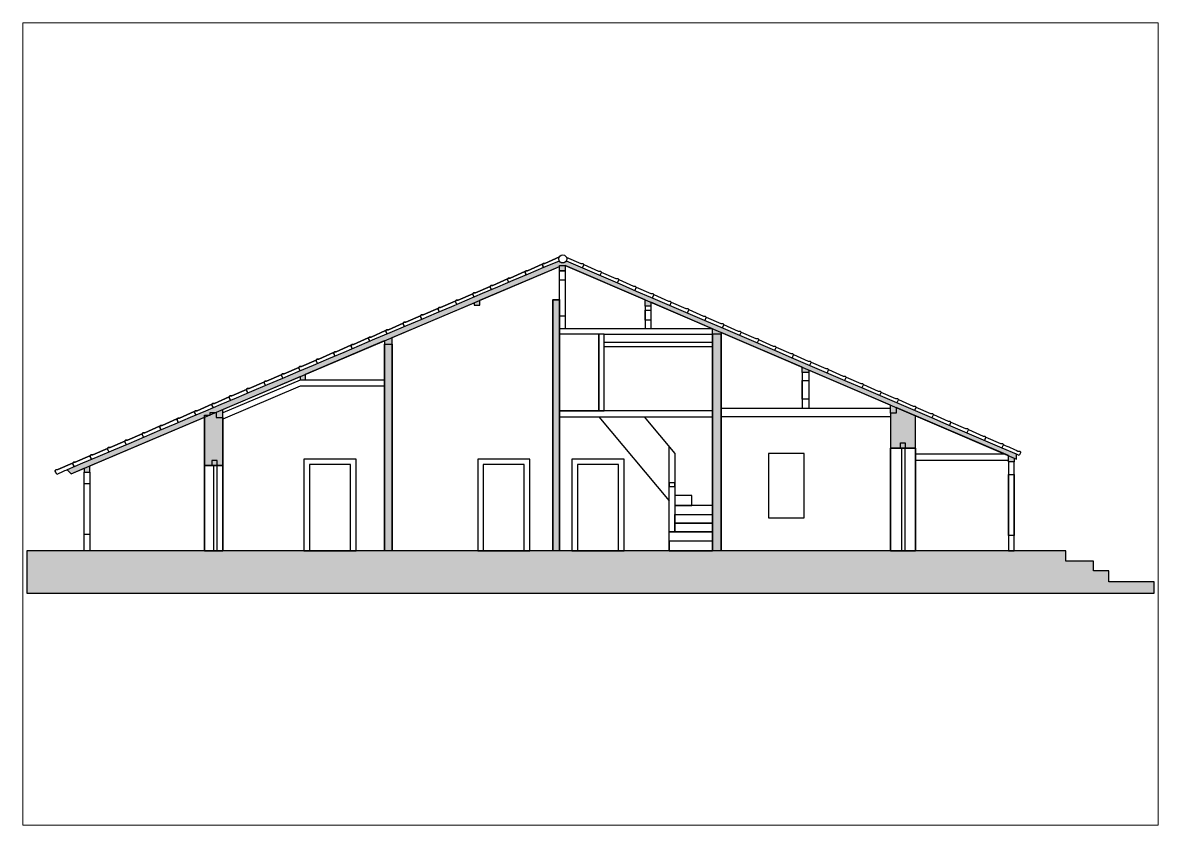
# Paper-space layout 'Layout2' of a CAD drawing. Header units: millimetres. Extents: x 30 to 267, y 21 to 189.
# The model-space entities are those that its viewports show. They can reach past a viewport. Long polylines and large blocks are cut down to what shows.
import ezdxf

# ---------------------------------------------------------------- set-up
doc = ezdxf.new("R2010")
doc.units = ezdxf.units.MM
doc.layers.get('0').update_dxf_attribs({"color": 250, "lineweight": 25})
for name, color, linetype, lineweight in [('A-ALV-___-___-EXI', 250, 'Continuous', 35), ('A-BAS-___-___-EXI', 250, 'Continuous', 25), ('A-COB-___-___-EXI', 250, 'Continuous', 25), ('A-ESC-___-___-EXI', 250, 'Continuous', 25), ('A-JAN-___-___-EXI', 250, 'Continuous', 25), ('A-PIL-___-___-EXI', 250, 'Continuous', 25), ('A-POR-___-___-EXI', 250, 'Continuous', 25)]:
    doc.layers.add(name, color=color, linetype=linetype, lineweight=lineweight)

msp = doc.modelspace()

# ---------------------------------------------------------------- hatches: boundary and pattern name
at = {"layer": 'A-ALV-___-___-EXI'}
h = msp.add_hatch(color=11, dxfattribs=at)
h.paths.add_polyline_path([(-16953, -10697), (-16953, -6317), (-17109, -6317), (-17109, -10697)])
h.paths.add_polyline_path([(-9973, -10697), (-9973, -6108), (-10157, -6108), (-10157, -10697)])
h.paths.add_polyline_path([(-13541, -10697), (-13401, -10697), (-13401, -5375), (-13541, -5375), (-13541, -10045)])
h.paths.add_polyline_path([(-20541, -8886), (-20541, -7874), (-20681, -7874), (-20681, -7766), (-20811, -7766), (-20811, -7824), (-20928, -7824), (-20928, -8886), (-20773, -8886), (-20773, -8782), (-20661, -8782), (-20661, -8886)])
h.paths.add_polyline_path([(-6267, -8520), (-6174, -8520), (-6173, -8410), (-6072, -8410), (-6072, -8520), (-5851, -8520), (-5851, -7837), (-6267, -7658), (-6267, -7777), (-6384, -7777), (-6384, -8520)])
at = {"layer": 'A-BAS-___-___-EXI', "true_color": 0xcb9898}
msp.add_hatch(color=253, dxfattribs=at).paths.add_polyline_path([(-794, -11597), (-794, -11356), (-1758, -11356), (-1758, -11120), (-2078, -11120), (-2078, -10916), (-2667, -10916), (-2667, -10697), (-24695, -10697), (-24695, -11597), (-4098, -11597)])
at = {"layer": 'A-COB-___-___-EXI', "true_color": 0xc19a82}
h = msp.add_hatch(color=33, dxfattribs=at)
h.paths.add_polyline_path([(-23756, -9063), (-23481, -8947), (-23481, -9030), (-23362, -9030), (-23362, -8896), (-20928, -7863), (-20928, -7824), (-20811, -7824), (-20811, -7766), (-20681, -7766), (-20681, -7874), (-20541, -7874), (-20541, -7699), (-18898, -7001), (-18898, -7077), (-18789, -7077), (-18789, -6955), (-17109, -6242), (-17109, -6317), (-16953, -6317), (-16953, -6176), (-15214, -5438), (-15214, -5487), (-15094, -5487), (-15094, -5386), (-13401, -4668), (-13401, -4759), (-13283, -4759), (-13283, -4650), (-11588, -5377), (-11588, -5510), (-11466, -5510), (-11466, -5429), (-10157, -5990), (-10157, -6108), (-9973, -6108), (-9973, -6069), (-8258, -6804), (-8258, -6916), (-8113, -6916), (-8113, -6867), (-6384, -7608), (-6384, -7777), (-6267, -7777), (-6267, -7658), (-3883, -8680), (-3883, -8812), (-3763, -8812), (-3763, -8732), (-3715, -8752), (-3715, -8649), (-13257, -4558), (-13275, -4574), (-13295, -4587), (-13309, -4592), (-13323, -4594), (-13344, -4594), (-13356, -4592), (-13367, -4588), (-13384, -4580), (-13394, -4573), (-13401, -4566), (-13412, -4554), (-23839, -8980)])
h.paths.add_polyline_path([(-20773, -8886), (-20661, -8886), (-20661, -8782), (-20773, -8782)])
h.paths.add_polyline_path([(-6072, -8520), (-6072, -8410), (-6173, -8410), (-6173, -8520)])

# ---------------------------------------------------------------- linework, layer by layer
at = {"layer": 'A-ALV-___-___-EXI'}
for p, q in [((-10157, -6108), (-10157, -10697)), ((-9973, -10697), (-9973, -6108)), ((-17109, -6317), (-17109, -10697)), ((-16953, -10697), (-16953, -6317)), ((-20541, -8886), (-20541, -7874)), ((-20661, -8886), (-20541, -8886))]:
    msp.add_line(p, q, dxfattribs=at)
for points in [[(-13401, -10697), (-13401, -5375), (-13541, -5375), (-13541, -10697)], [(-20928, -7863), (-20928, -8886), (-20773, -8886)]]:
    msp.add_lwpolyline(points, dxfattribs=at)
for points in [[(-5851, -8520), (-5851, -10697), (-6384, -10697), (-6384, -8520)], [(-20541, -8886), (-20541, -10697), (-20928, -10697), (-20928, -8886)]]:
    msp.add_lwpolyline(points, close=True, dxfattribs=at)
at = {"layer": 'A-BAS-___-___-EXI'}
msp.add_lwpolyline([(-1758, -11356), (-1758, -11120), (-2078, -11120), (-2078, -10916), (-2667, -10916), (-2667, -10697), (-6289, -10697), (-18229, -10697), (-18429, -10697), (-24695, -10697), (-24695, -11597), (-4098, -11597), (-794, -11597), (-794, -11356), (-1758, -11356), (-1758, -11120), (-2078, -11120), (-2078, -10916), (-2418, -10916)], dxfattribs=at)
at = {"layer": 'A-COB-___-___-EXI'}
for p, q in [((-10157, -5990), (-13401, -5990)), ((-20541, -7699), (-18898, -7001)), ((-18898, -7001), (-18898, -7077)), ((-20541, -7874), (-20541, -7699)), ((-9973, -7676), (-6384, -7676)), ((-6384, -7859), (-9973, -7859)), ((-5851, -8640), (-3977, -8640)), ((-3883, -8780), (-5851, -8780))]:
    msp.add_line(p, q, dxfattribs=at)
for points in [[(-13399, -4466), (-13710, -4604), (-13750, -4604), (-13764, -4618), (-13764, -4638), (-13738, -4697), (-13764, -4638), (-13764, -4618), (-13750, -4604), (-13710, -4604)], [(-14137, -4779), (-14448, -4916), (-14488, -4916), (-14502, -4930), (-14502, -4950), (-14476, -5010), (-14502, -4950), (-14502, -4930), (-14488, -4916), (-14448, -4916)], [(-13768, -4622), (-14079, -4760), (-14119, -4760), (-14133, -4774), (-14133, -4794), (-14107, -4853), (-14133, -4794), (-14133, -4774), (-14119, -4760), (-14079, -4760)], [(-13283, -4759), (-13283, -5990), (-13401, -5990), (-13401, -4759)], [(-14506, -4935), (-14817, -5072), (-14857, -5072), (-14871, -5087), (-14871, -5107), (-14844, -5166), (-14871, -5107), (-14871, -5087), (-14857, -5072), (-14817, -5072)], [(-13401, -5721), (-13401, -4956), (-13283, -4956), (-13283, -5721)], [(-15243, -5247), (-15554, -5385), (-15594, -5385), (-15608, -5399), (-15608, -5419), (-15582, -5478), (-15608, -5419), (-15608, -5399), (-15594, -5385), (-15554, -5385)], [(-14874, -5091), (-15185, -5229), (-15225, -5229), (-15239, -5243), (-15239, -5263), (-15213, -5322), (-15239, -5263), (-15239, -5243), (-15225, -5229), (-15185, -5229)], [(-15612, -5403), (-15923, -5541), (-15963, -5541), (-15977, -5555), (-15977, -5575), (-15951, -5634), (-15977, -5575), (-15977, -5555), (-15963, -5541), (-15923, -5541)], [(-16350, -5716), (-16661, -5853), (-16701, -5853), (-16715, -5868), (-16715, -5888), (-16689, -5947), (-16715, -5888), (-16715, -5868), (-16701, -5853), (-16661, -5853)], [(-15981, -5560), (-16292, -5697), (-16332, -5697), (-16346, -5711), (-16346, -5731), (-16320, -5791), (-16346, -5731), (-16346, -5711), (-16332, -5697), (-16292, -5697)], [(-11588, -5805), (-11588, -5598), (-11466, -5598), (-11466, -5805)], [(-16719, -5872), (-17030, -6010), (-17070, -6010), (-17084, -6024), (-17084, -6044), (-17057, -6103), (-17084, -6044), (-17084, -6024), (-17070, -6010), (-17030, -6010)], [(-17456, -6184), (-17767, -6322), (-17807, -6322), (-17821, -6336), (-17821, -6356), (-17795, -6415), (-17821, -6356), (-17821, -6336), (-17807, -6322), (-17767, -6322)], [(-17088, -6028), (-17398, -6166), (-17438, -6166), (-17453, -6180), (-17453, -6200), (-17426, -6259), (-17453, -6200), (-17453, -6180), (-17438, -6166), (-17398, -6166)], [(-13401, -6108), (-13401, -7731), (-12566, -7731), (-12566, -6108)], [(-18194, -6497), (-18505, -6634), (-18545, -6634), (-18559, -6649), (-18559, -6669), (-18533, -6728), (-18559, -6669), (-18559, -6649), (-18545, -6634), (-18505, -6634)], [(-17825, -6341), (-18136, -6478), (-18176, -6478), (-18190, -6492), (-18190, -6512), (-18164, -6572), (-18190, -6512), (-18190, -6492), (-18176, -6478), (-18136, -6478)], [(-10157, -6277), (-10157, -6376), (-12453, -6376), (-12453, -6277)], [(-18563, -6653), (-18874, -6791), (-18914, -6791), (-18928, -6805), (-18928, -6825), (-18902, -6884), (-18928, -6825), (-18928, -6805), (-18914, -6791), (-18874, -6791)], [(-19301, -6965), (-19612, -7103), (-19652, -7103), (-19666, -7117), (-19666, -7137), (-19639, -7196), (-19666, -7137), (-19666, -7117), (-19652, -7103), (-19612, -7103)], [(-18932, -6809), (-19243, -6947), (-19283, -6947), (-19297, -6961), (-19297, -6981), (-19271, -7040), (-19297, -6981), (-19297, -6961), (-19283, -6947), (-19243, -6947)], [(-19669, -7122), (-19980, -7259), (-20020, -7259), (-20035, -7273), (-20035, -7293), (-20008, -7353), (-20035, -7293), (-20035, -7273), (-20020, -7259), (-19980, -7259)], [(-8258, -7480), (-8258, -7084), (-8113, -7084), (-8113, -7480)], [(-20407, -7434), (-20718, -7572), (-20758, -7572), (-20772, -7586), (-20772, -7606), (-20746, -7665), (-20772, -7606), (-20772, -7586), (-20758, -7572), (-20718, -7572)], [(-20038, -7278), (-20349, -7415), (-20389, -7415), (-20403, -7430), (-20403, -7450), (-20377, -7509), (-20403, -7450), (-20403, -7430), (-20389, -7415), (-20349, -7415)], [(-20776, -7590), (-21087, -7728), (-21127, -7728), (-21141, -7742), (-21141, -7762), (-21115, -7821), (-21141, -7762), (-21141, -7742), (-21127, -7728), (-21087, -7728)], [(-21514, -7903), (-21825, -8040), (-21865, -8040), (-21879, -8054), (-21879, -8074), (-21853, -8134), (-21879, -8074), (-21879, -8054), (-21865, -8040), (-21825, -8040)], [(-21145, -7746), (-21456, -7884), (-21496, -7884), (-21510, -7898), (-21510, -7918), (-21484, -7978), (-21510, -7918), (-21510, -7898), (-21496, -7884), (-21456, -7884)], [(-10157, -7859), (-10157, -7731), (-13401, -7731), (-13401, -7859)], [(-21883, -8059), (-22194, -8196), (-22234, -8196), (-22248, -8211), (-22248, -8231), (-22221, -8290), (-22248, -8231), (-22248, -8211), (-22234, -8196), (-22194, -8196)], [(-22620, -8371), (-22931, -8509), (-22971, -8509), (-22985, -8523), (-22985, -8543), (-22959, -8602), (-22985, -8543), (-22985, -8523), (-22971, -8509), (-22931, -8509)], [(-22251, -8215), (-22562, -8353), (-22602, -8353), (-22616, -8367), (-22616, -8387), (-22590, -8446), (-22616, -8387), (-22616, -8367), (-22602, -8353), (-22562, -8353)], [(-22989, -8528), (-23300, -8665), (-23340, -8665), (-23354, -8679), (-23354, -8699), (-23328, -8759), (-23354, -8699), (-23354, -8679), (-23340, -8665), (-23300, -8665)], [(-23727, -8840), (-24038, -8977), (-24078, -8978), (-24092, -8992), (-24092, -9012), (-24092, -8992), (-24078, -8978), (-24038, -8977)], [(-23358, -8684), (-23669, -8821), (-23709, -8821), (-23723, -8835), (-23723, -8855), (-23694, -8921), (-23723, -8855), (-23723, -8835), (-23709, -8821), (-23669, -8821)], [(-20661, -8886), (-20661, -8782), (-20773, -8782), (-20773, -8886)]]:
    msp.add_lwpolyline(points, close=True, dxfattribs=at)
for points in [[(-13258, -4472), (-12947, -4610), (-12907, -4610), (-12893, -4624), (-12893, -4644), (-12919, -4703)], [(-23839, -8980), (-23756, -9063), (-13468, -4696)], [(-18789, -7077), (-18789, -6955), (-17109, -6242), (-17109, -6317), (-16953, -6317), (-16953, -6176), (-15214, -5438), (-15214, -5487), (-15094, -5487), (-15094, -5386), (-13401, -4668)], [(-11588, -5510), (-11588, -5377), (-13283, -4650), (-13283, -4759), (-13401, -4759), (-13401, -4668), (-13401, -4650), (-13283, -4650), (-3763, -8732), (-3763, -8812), (-3883, -8812), (-3883, -8680), (-6267, -7658), (-6267, -7777), (-6384, -7777), (-6384, -7608), (-8113, -6867), (-8113, -6916), (-8113, -7676)], [(-12887, -4631), (-12576, -4769), (-12536, -4769), (-12522, -4783), (-12522, -4803), (-12548, -4862)], [(-12516, -4790), (-12205, -4928), (-12165, -4928), (-12151, -4942), (-12151, -4962), (-12178, -5021)], [(-12146, -4949), (-11835, -5087), (-11795, -5087), (-11781, -5101), (-11781, -5121), (-11807, -5180)], [(-11775, -5108), (-11464, -5245), (-11424, -5245), (-11410, -5260), (-11410, -5280), (-11436, -5339)], [(-11404, -5267), (-11094, -5404), (-11054, -5404), (-11039, -5419), (-11039, -5439), (-11066, -5498)], [(-11466, -5510), (-11588, -5510), (-11588, -5990)], [(-8258, -6916), (-8258, -6804), (-9973, -6069), (-9973, -6108), (-10157, -6108), (-10157, -5990), (-11466, -5429), (-11466, -5510), (-11466, -5990)], [(-11034, -5426), (-10723, -5563), (-10683, -5563), (-10669, -5577), (-10669, -5597), (-10695, -5657)], [(-10663, -5585), (-10352, -5722), (-10312, -5722), (-10298, -5736), (-10298, -5756), (-10324, -5816)], [(-10293, -5744), (-9982, -5881), (-9942, -5881), (-9927, -5895), (-9928, -5915), (-9954, -5975)], [(-9922, -5903), (-9611, -6040), (-9571, -6040), (-9557, -6054), (-9557, -6074), (-9583, -6134)], [(-12453, -6108), (-12566, -6108), (-12566, -7731), (-12453, -7731), (-12453, -6108), (-10153, -6108)], [(-9551, -6061), (-9240, -6199), (-9200, -6199), (-9186, -6213), (-9186, -6233), (-9212, -6292)], [(-9181, -6220), (-8870, -6358), (-8830, -6358), (-8816, -6372), (-8816, -6392), (-8842, -6451)], [(-8810, -6379), (-8499, -6517), (-8459, -6517), (-8445, -6531), (-8445, -6551), (-8471, -6610)], [(-8439, -6538), (-8128, -6676), (-8088, -6676), (-8074, -6690), (-8074, -6710), (-8100, -6769)], [(-8069, -6697), (-7758, -6835), (-7718, -6835), (-7704, -6849), (-7704, -6869), (-7730, -6928)], [(-8113, -6916), (-8258, -6916), (-8258, -7676)], [(-7698, -6856), (-7387, -6994), (-7347, -6994), (-7333, -7008), (-7333, -7028), (-7359, -7087)], [(-17109, -7077), (-18789, -7077), (-18898, -7077), (-20541, -7775)], [(-17112, -7209), (-18899, -7209), (-20541, -7906)], [(-7327, -7015), (-7016, -7152), (-6976, -7153), (-6962, -7167), (-6962, -7187), (-6989, -7246)], [(-6957, -7174), (-6646, -7311), (-6606, -7311), (-6592, -7326), (-6592, -7346), (-6618, -7405)], [(-6586, -7333), (-6275, -7470), (-6235, -7470), (-6221, -7485), (-6221, -7505), (-6247, -7564)], [(-6215, -7492), (-5904, -7629), (-5864, -7629), (-5850, -7643), (-5850, -7663), (-5877, -7723)], [(-5845, -7651), (-5534, -7788), (-5494, -7788), (-5480, -7802), (-5480, -7822), (-5506, -7882)], [(-23756, -9063), (-23481, -8947), (-23481, -9030), (-23362, -9030), (-23362, -8896), (-20928, -7863), (-20928, -7824), (-20811, -7824), (-20811, -7766), (-20681, -7766), (-20681, -7874), (-20541, -7874)], [(-6384, -7777), (-6384, -8520), (-6174, -8520), (-6174, -8410)], [(-6072, -8520), (-6173, -8520), (-6173, -8410), (-6072, -8410), (-6072, -8520), (-5851, -8520), (-5851, -7837)], [(-5474, -7810), (-5163, -7947), (-5123, -7947), (-5109, -7961), (-5109, -7981), (-5135, -8041)], [(-5103, -7968), (-4793, -8106), (-4753, -8106), (-4738, -8120), (-4738, -8140), (-4765, -8200)], [(-4733, -8127), (-4422, -8265), (-4382, -8265), (-4368, -8279), (-4368, -8299), (-4394, -8358)], [(-4362, -8286), (-4051, -8424), (-4011, -8424), (-3997, -8438), (-3997, -8458), (-4023, -8517)], [(-3763, -8732), (-3715, -8752), (-3715, -8649)]]:
    msp.add_lwpolyline(points, dxfattribs=at)
msp.add_circle((-13332, -4508), 85, dxfattribs=at)
msp.add_open_spline([(-3992, -8445), (-3888, -8491), (-3784, -8537), (-3681, -8583), (-3667, -8583), (-3654, -8583), (-3641, -8583), (-3636, -8588), (-3631, -8592), (-3626, -8597), (-3626, -8604), (-3626, -8610), (-3626, -8617), (-3635, -8637), (-3644, -8657), (-3653, -8677), (-3674, -8668), (-3695, -8659), (-3715, -8649), (-6896, -7286), (-10076, -5922), (-13257, -4558), (-13258, -4560), (-13260, -4561), (-13263, -4564), (-13265, -4566), (-13267, -4568), (-13270, -4570), (-13272, -4572), (-13275, -4574), (-13277, -4576), (-13280, -4578), (-13284, -4581), (-13287, -4583), (-13290, -4584), (-13291, -4585), (-13293, -4586), (-13294, -4587), (-13295, -4587), (-13296, -4588), (-13297, -4588), (-13298, -4588), (-13299, -4589), (-13300, -4589), (-13302, -4590), (-13304, -4590), (-13306, -4591), (-13309, -4592), (-13313, -4592), (-13317, -4593), (-13323, -4594), (-13330, -4594), (-13338, -4594), (-13344, -4594), (-13349, -4593), (-13353, -4593), (-13356, -4592), (-13358, -4592), (-13361, -4591), (-13364, -4590), (-13367, -4588), (-13371, -4587), (-13374, -4586), (-13377, -4584), (-13380, -4583), (-13382, -4582), (-13383, -4581), (-13384, -4580), (-13386, -4580), (-13386, -4579), (-13387, -4578), (-13388, -4578), (-13390, -4577), (-13391, -4576), (-13392, -4575), (-13393, -4574), (-13394, -4573), (-13394, -4573), (-13395, -4572), (-13397, -4571), (-13399, -4569), (-13401, -4566), (-13404, -4564), (-13407, -4560), (-13410, -4556), (-13412, -4554), (-16888, -6029), (-20364, -7505), (-23839, -8980), (-23914, -9013), (-23988, -9046), (-24062, -9079), (-24072, -9056), (-24082, -9034), (-24092, -9012), (-24083, -9031), (-24074, -9051), (-24066, -9071)], degree=3, knots=[0, 0, 0, 0, 1, 1, 1, 2, 2, 2, 3, 3, 3, 4, 4, 4, 5, 5, 5, 6, 6, 6, 7, 7, 7, 7.020833, 7.03125, 7.041667, 7.052083, 7.0625, 7.072917, 7.083333, 7.09375, 7.104167, 7.125, 7.145833, 7.166667, 7.177083, 7.1875, 7.197917, 7.208333, 7.21875, 7.229167, 7.239583, 7.25, 7.260417, 7.270833, 7.291667, 7.3125, 7.333333, 7.354167, 7.375, 7.416667, 7.458333, 7.5, 7.541667, 7.583333, 7.604167, 7.625, 7.645833, 7.666667, 7.6875, 7.708333, 7.729167, 7.75, 7.770833, 7.791667, 7.8125, 7.822917, 7.833333, 7.84375, 7.854167, 7.864583, 7.875, 7.885417, 7.895833, 7.90625, 7.911458, 7.916667, 7.921875, 7.927083, 7.9375, 7.947917, 7.958333, 7.96875, 7.979167, 8, 8, 8, 9, 9, 9, 10, 10, 10, 11, 11, 11, 12, 12, 12, 12], dxfattribs=at)
at = {"layer": 'A-ESC-___-___-EXI'}
msp.add_line((-12566, -7859), (-11075, -9637), dxfattribs=at)
msp.add_lwpolyline([(-11610, -7859), (-10957, -8637), (-10957, -10297), (-11077, -10297), (-11077, -8494)], dxfattribs=at)
for points in [[(-11077, -9259), (-11077, -9335), (-10957, -9335), (-10957, -9259)], [(-10957, -9528), (-10957, -9735), (-10599, -9735), (-10599, -9528)], [(-10957, -9735), (-10957, -9928), (-10157, -9928), (-10157, -9735)], [(-10157, -9928), (-10157, -10109), (-10957, -10109), (-10957, -9928)], [(-10157, -10109), (-10157, -10297), (-10957, -10297), (-10957, -10109)], [(-10157, -10297), (-10157, -10697), (-11077, -10697), (-11077, -10297)], [(-11077, -10497), (-11077, -10697), (-10157, -10697), (-10157, -10497)]]:
    msp.add_lwpolyline(points, close=True, dxfattribs=at)
at = {"layer": 'A-JAN-___-___-EXI'}
msp.add_lwpolyline([(-8213, -9997), (-8213, -8637), (-8973, -8637), (-8973, -9997)], close=True, dxfattribs=at)
at = {"layer": 'A-PIL-___-___-EXI'}
for points in [[(-3883, -8812), (-3883, -10697), (-3763, -10697), (-3763, -8812)], [(-23362, -9030), (-23362, -10697), (-23481, -10697), (-23481, -9030)], [(-3883, -10373), (-3883, -9077), (-3763, -9077), (-3763, -10373)], [(-23481, -10350), (-23481, -9271), (-23362, -9271), (-23362, -10350)]]:
    msp.add_lwpolyline(points, close=True, dxfattribs=at)
at = {"layer": 'A-POR-___-___-EXI'}
for p, q in [((-20735, -8886), (-20735, -10697)), ((-20661, -10697), (-20661, -8886))]:
    msp.add_line(p, q, dxfattribs=at)
for points in [[(-6154, -8520), (-6154, -10697), (-6072, -10697), (-6072, -8520)], [(-18822, -8757), (-18822, -10697), (-17714, -10697), (-17714, -8757)], [(-18702, -8866), (-18702, -10697), (-17834, -10697), (-17834, -8866)], [(-15137, -8757), (-15137, -10697), (-14029, -10697), (-14029, -8757)], [(-15017, -8866), (-15017, -10697), (-14149, -10697), (-14149, -8866)], [(-13142, -8757), (-13142, -10697), (-12034, -10697), (-12034, -8757)], [(-13022, -8866), (-13022, -10697), (-12154, -10697), (-12154, -8866)]]:
    msp.add_lwpolyline(points, close=True, dxfattribs=at)

psp = doc.layouts.new('Layout2')

# ---------------------------------------------------------------- viewports
at = {"layer": '0'}
psp.add_viewport(center=(148.5, 104.94), size=(237.6, 167.9109), view_center_point=(-12744.77, -8010.03), view_height=17015.0759, dxfattribs=at)

doc.saveas('drawing.dxf')
